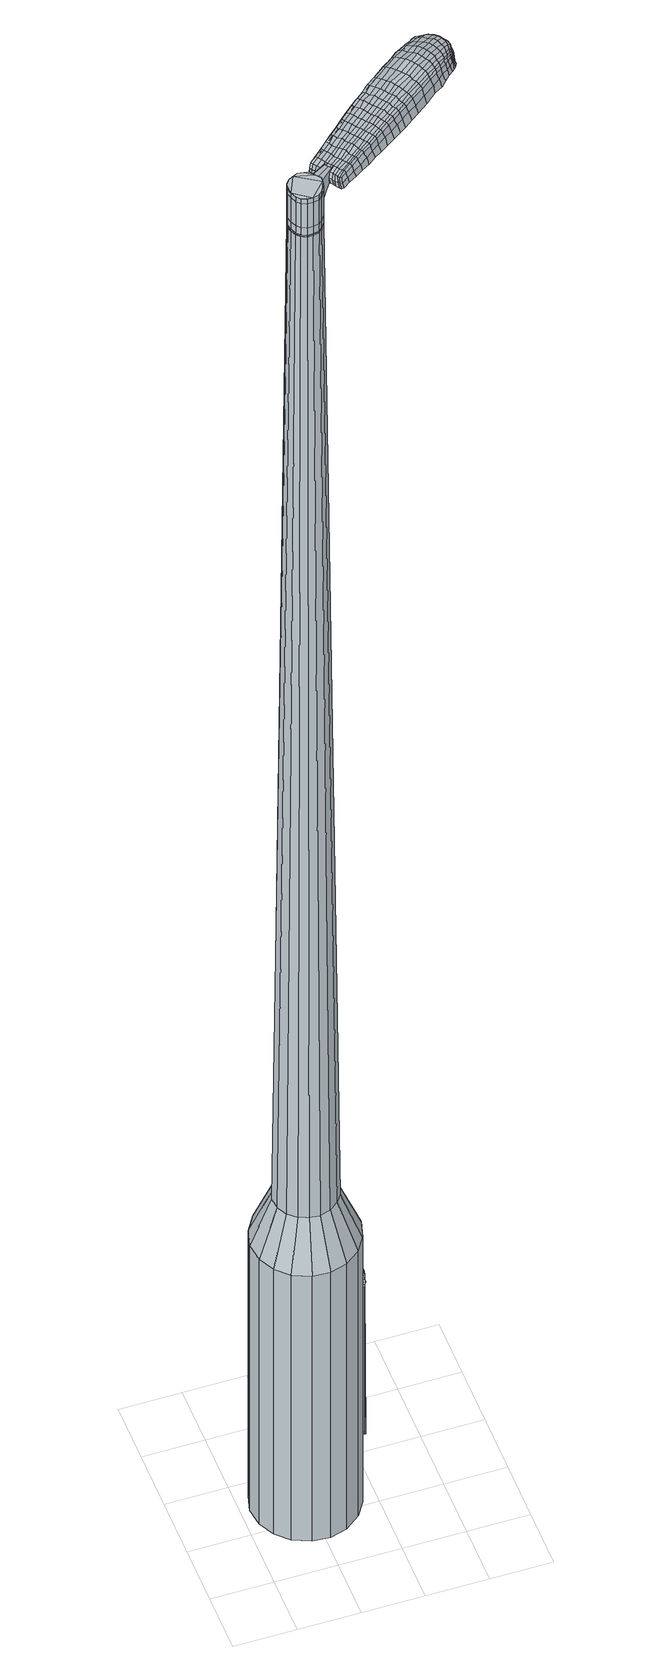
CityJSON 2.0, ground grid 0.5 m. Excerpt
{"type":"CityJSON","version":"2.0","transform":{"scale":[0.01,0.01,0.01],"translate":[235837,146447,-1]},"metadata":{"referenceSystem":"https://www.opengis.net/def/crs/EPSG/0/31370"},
"CityObjects":{
"object1":{"type":"GenericCityObject","attributes":{"cluster":660,"mean_distance_to_centroid":0.215,"new_centroid_x":235837.49,"new_centroid_y":146447.68,"mean_distance_to_camera":10.51,"H1":9.69,"H2":9.7,"Z_final":114.27,"cluster2":-1,"proj_x":235841.41,"proj_y":146453,"id_line":94930,"bearing_l":126.34,"distance":6.61,"orientation":"right","G_obj":36.34},"geometry":[{"type":"MultiSurface","lod":"2","boundaries":[[[0,1,2,3]],[[1,4,5,2]],[[4,6,7,5]],[[6,8,9,7]],[[8,10,11,9]],[[10,12,13,11]],[[12,14,15,13]],[[14,16,17,15]],[[16,18,19,17]],[[18,20,21,19]],[[20,22,23,21]],[[22,24,25,23]],[[24,26,27,25]],[[26,28,29,27]],[[28,30,31,29]],[[30,32,33,31]],[[32,34,35,33]],[[34,0,3,35]],[[36,37,38,39]],[[38,40,41,42]],[[41,43,42]],[[42,44,45,46]],[[45,47,46]],[[46,48,49,50]],[[49,51,50]],[[42,46,50,38]],[[50,52,39,38]],[[53,36,39]],[[2,5,7,35]],[[7,9,11,15]],[[11,13,15]],[[15,17,19,23]],[[19,21,23]],[[23,25,27,31]],[[27,29,31]],[[15,23,31,7]],[[31,33,35,7]],[[3,2,35]],[[1,0,54,55]],[[0,34,56,54]],[[34,32,57,56]],[[32,30,58,57]],[[30,28,59,58]],[[28,26,60,59]],[[26,24,61,60]],[[24,22,62,61]],[[22,20,63,62]],[[20,18,64,63]],[[18,16,65,64]],[[16,14,66,65]],[[14,12,67,66]],[[12,10,68,67]],[[10,8,69,68]],[[8,6,70,69]],[[6,4,71,70]],[[4,1,55,71]],[[55,54,72,73]],[[54,56,74,72]],[[56,57,75,74]],[[57,58,76,75]],[[58,59,77,76]],[[59,60,78,77]],[[60,61,79,78]],[[61,62,80,79]],[[62,63,81,80]],[[63,64,82,81]],[[64,65,83,82]],[[65,66,84,83]],[[66,67,85,84]],[[67,68,86,85]],[[68,69,87,86]],[[69,70,88,87]],[[70,71,89,88]],[[71,55,73,89]],[[72,90,91,92]],[[93,94,90,72]],[[75,95,94,93]],[[96,97,95,75]],[[77,98,97,96]],[[99,100,98,77]],[[101,102,100,99]],[[103,104,102,101]],[[81,105,104,103]],[[106,107,105,81]],[[108,109,107,106]],[[110,111,109,108]],[[112,113,111,110]],[[114,115,113,112]],[[87,116,115,114]],[[117,118,116,87]],[[119,120,118,117]],[[92,91,120,119]],[[121,122,123,124]],[[125,121,124,126]],[[127,125,126,128]],[[129,127,128,130]],[[131,129,130,132]],[[133,131,132,134]],[[135,133,134,136]],[[137,135,136,138]],[[139,137,138,140]],[[141,139,140,142]],[[143,141,142,144]],[[145,143,144,146]],[[147,145,146,148]],[[149,147,148,150]],[[151,149,150,152]],[[153,151,152,154]],[[73,72,92]],[[74,93,72]],[[74,75,93]],[[76,96,75]],[[76,77,96]],[[78,99,77]],[[78,79,101,99]],[[79,80,103,101]],[[80,81,103]],[[82,106,81]],[[82,83,108,106]],[[83,84,110,108]],[[84,85,112,110]],[[85,86,114,112]],[[86,87,114]],[[88,117,87]],[[88,89,119,117]],[[89,73,92,119]],[[155,91,90]],[[155,156,120,91]],[[156,157,118,120]],[[157,116,118]],[[158,115,116]],[[158,159,113,115]],[[159,160,111,113]],[[160,161,109,111]],[[161,162,107,109]],[[162,105,107]],[[163,104,105]],[[163,164,102,104]],[[164,165,100,102]],[[165,98,100]],[[166,97,98]],[[166,95,97]],[[167,94,95]],[[167,90,94]],[[39,52,153,168]],[[155,90,169,154]],[[53,39,168,122]],[[90,167,123,169]],[[36,53,122,121]],[[167,95,124,123]],[[37,36,121,125]],[[95,166,126,124]],[[38,37,125,127]],[[166,98,128,126]],[[40,38,127,129]],[[98,165,130,128]],[[41,40,129,131]],[[165,164,132,130]],[[43,41,131,133]],[[164,163,134,132]],[[42,43,133,135]],[[163,105,136,134]],[[44,42,135,137]],[[105,162,138,136]],[[45,44,137,139]],[[162,161,140,138]],[[47,45,139,141]],[[161,160,142,140]],[[46,47,141,143]],[[160,159,144,142]],[[48,46,143,145]],[[159,158,146,144]],[[49,48,145,147]],[[158,116,148,146]],[[51,49,147,149]],[[116,157,150,148]],[[50,51,149,151]],[[157,156,152,150]],[[52,50,151,153]],[[156,155,154,152]],[[153,154,170,171]],[[154,169,172,170]],[[169,123,173,172]],[[123,122,174,173]],[[122,168,175,174]],[[168,153,171,175]],[[176,177,178,179]],[[180,176,179,181]],[[176,180,182,183]],[[177,176,183,184]],[[185,186,187,188]],[[189,185,188,190]],[[185,189,191,192]],[[186,185,192,193]],[[194,195,196,197]],[[198,194,197,199]],[[194,198,200,201]],[[195,194,201,202]],[[203,204,205,206]],[[207,203,206,208]],[[203,207,209,210]],[[204,203,210,211]],[[212,213,214,215]],[[216,212,215,217]],[[212,216,218,219]],[[213,212,219,220]],[[221,222,223,224]],[[225,221,224,226]],[[221,225,227,228]],[[222,221,228,229]],[[230,231,232,233]],[[222,230,233,223]],[[230,222,229,234]],[[231,230,234,235]],[[236,237,238,239]],[[231,236,239,232]],[[236,231,235,240]],[[237,236,240,241]],[[242,180,181,243]],[[237,242,243,238]],[[242,237,241,244]],[[180,242,244,182]],[[245,246,247,248]],[[249,245,248,250]],[[245,249,251,252]],[[246,245,252,253]],[[254,255,256,257]],[[246,254,257,247]],[[254,246,253,258]],[[255,254,258,259]],[[260,261,262,263]],[[255,260,263,256]],[[260,255,259,264]],[[261,260,264,265]],[[266,267,268,269]],[[261,266,269,262]],[[266,261,265,270]],[[267,266,270,271]],[[272,177,184,273]],[[267,272,273,268]],[[272,267,271,274]],[[177,272,274,178]],[[275,276,277,278]],[[279,275,278,280]],[[275,279,281,282]],[[276,275,282,283]],[[284,285,286,287]],[[276,284,287,277]],[[284,276,283,288]],[[285,284,288,289]],[[290,291,292,293]],[[285,290,293,286]],[[290,285,289,294]],[[291,290,294,295]],[[296,189,190,297]],[[291,296,297,292]],[[296,291,295,298]],[[189,296,298,191]],[[299,300,301,302]],[[303,299,302,304]],[[299,303,305,306]],[[300,299,306,307]],[[308,309,310,311]],[[300,308,311,301]],[[308,300,307,312]],[[309,308,312,313]],[[314,315,316,317]],[[309,314,317,310]],[[314,309,313,318]],[[315,314,318,319]],[[320,321,322,323]],[[315,320,323,316]],[[320,315,319,324]],[[321,320,324,325]],[[326,186,193,327]],[[321,326,327,322]],[[326,321,325,328]],[[186,326,328,187]],[[329,215,214,330]],[[331,329,330,332]],[[329,331,333,334]],[[215,329,334,217]],[[335,331,332,336]],[[337,335,336,338]],[[335,337,339,340]],[[331,335,340,333]],[[341,337,338,342]],[[343,341,342,344]],[[341,343,345,346]],[[337,341,346,339]],[[347,343,344,348]],[[349,347,348,350]],[[347,349,351,352]],[[343,347,352,345]],[[353,349,350,354]],[[204,353,354,205]],[[353,204,211,355]],[[349,353,355,351]],[[356,357,202,201]],[[358,356,201,200]],[[356,358,359,360]],[[357,356,360,361]],[[362,363,361,360]],[[364,362,360,359]],[[362,364,365,366]],[[363,362,366,367]],[[368,369,367,366]],[[370,368,366,365]],[[368,370,371,372]],[[369,368,372,373]],[[374,375,373,372]],[[376,374,372,371]],[[374,376,209,207]],[[375,374,207,208]],[[377,378,379,380]],[[279,377,380,281]],[[377,279,280,381]],[[378,377,381,382]],[[383,198,199,384]],[[378,383,384,379]],[[383,378,382,385]],[[198,383,385,200]],[[386,387,388,389]],[[225,386,389,227]],[[386,225,226,390]],[[387,386,390,391]],[[392,393,394,395]],[[387,392,395,388]],[[392,387,391,396]],[[393,392,396,397]],[[398,195,202,399]],[[393,398,399,394]],[[398,393,397,400]],[[195,398,400,196]],[[401,402,403,404]],[[183,401,404,184]],[[401,183,182,405]],[[402,401,405,406]],[[407,408,409,410]],[[402,407,410,403]],[[407,402,406,411]],[[408,407,411,412]],[[413,206,205,414]],[[408,413,414,409]],[[413,408,412,415]],[[206,413,415,208]],[[416,417,418,419]],[[188,416,419,190]],[[416,188,187,420]],[[417,416,420,421]],[[422,210,209,423]],[[417,422,423,418]],[[422,417,421,424]],[[210,422,424,211]],[[425,426,427,428]],[[303,425,428,305]],[[425,303,304,429]],[[426,425,429,430]],[[431,216,217,432]],[[426,431,432,427]],[[431,426,430,433]],[[216,431,433,218]],[[434,435,436,437]],[[249,434,437,251]],[[434,249,250,438]],[[435,434,438,439]],[[440,441,442,443]],[[435,440,443,436]],[[440,435,439,444]],[[441,440,444,445]],[[446,213,220,447]],[[441,446,447,442]],[[446,441,445,448]],[[213,446,448,214]],[[449,450,439,438]],[[248,449,438,250]],[[449,248,247,451]],[[450,449,451,452]],[[453,454,445,444]],[[450,453,444,439]],[[453,450,452,455]],[[454,453,455,456]],[[457,330,214,448]],[[454,457,448,445]],[[457,454,456,458]],[[330,457,458,332]],[[459,460,461,462]],[[306,459,462,307]],[[459,306,305,428]],[[460,459,428,427]],[[463,334,333,464]],[[460,463,464,461]],[[463,460,427,432]],[[334,463,432,217]],[[465,466,452,451]],[[257,465,451,247]],[[465,257,256,467]],[[466,465,467,468]],[[469,470,456,455]],[[466,469,455,452]],[[469,466,468,471]],[[470,469,471,472]],[[473,336,332,458]],[[470,473,458,456]],[[473,470,472,474]],[[336,473,474,338]],[[475,476,477,478]],[[312,475,478,313]],[[475,312,307,462]],[[476,475,462,461]],[[479,340,339,480]],[[476,479,480,477]],[[479,476,461,464]],[[340,479,464,333]],[[481,482,468,467]],[[263,481,467,256]],[[481,263,262,483]],[[482,481,483,484]],[[485,486,472,471]],[[482,485,471,468]],[[485,482,484,487]],[[486,485,487,488]],[[489,342,338,474]],[[486,489,474,472]],[[489,486,488,490]],[[342,489,490,344]],[[491,492,493,494]],[[318,491,494,319]],[[491,318,313,478]],[[492,491,478,477]],[[495,346,345,496]],[[492,495,496,493]],[[495,492,477,480]],[[346,495,480,339]],[[497,498,484,483]],[[269,497,483,262]],[[497,269,268,499]],[[498,497,499,500]],[[501,502,488,487]],[[498,501,487,484]],[[501,498,500,503]],[[502,501,503,504]],[[505,348,344,490]],[[502,505,490,488]],[[505,502,504,506]],[[348,505,506,350]],[[507,508,509,510]],[[324,507,510,325]],[[507,324,319,494]],[[508,507,494,493]],[[511,352,351,512]],[[508,511,512,509]],[[511,508,493,496]],[[352,511,496,345]],[[513,514,500,499]],[[273,513,499,268]],[[513,273,184,404]],[[514,513,404,403]],[[515,516,504,503]],[[514,515,503,500]],[[515,514,403,410]],[[516,515,410,409]],[[517,354,350,506]],[[516,517,506,504]],[[517,516,409,414]],[[354,517,414,205]],[[518,519,421,420]],[[328,518,420,187]],[[518,328,325,510]],[[519,518,510,509]],[[520,355,211,424]],[[519,520,424,421]],[[520,519,509,512]],[[355,520,512,351]],[[521,522,382,381]],[[278,521,381,280]],[[521,278,277,523]],[[522,521,523,524]],[[525,358,200,385]],[[522,525,385,382]],[[525,522,524,526]],[[358,525,526,359]],[[527,528,529,530]],[[228,527,530,229]],[[527,228,227,389]],[[528,527,389,388]],[[531,532,533,534]],[[528,531,534,529]],[[531,528,388,395]],[[532,531,395,394]],[[535,357,361,536]],[[532,535,536,533]],[[535,532,394,399]],[[357,535,399,202]],[[537,538,524,523]],[[287,537,523,277]],[[537,287,286,539]],[[538,537,539,540]],[[541,364,359,526]],[[538,541,526,524]],[[541,538,540,542]],[[364,541,542,365]],[[543,544,545,546]],[[234,543,546,235]],[[543,234,229,530]],[[544,543,530,529]],[[547,548,549,550]],[[544,547,550,545]],[[547,544,529,534]],[[548,547,534,533]],[[551,363,367,552]],[[548,551,552,549]],[[551,548,533,536]],[[363,551,536,361]],[[553,554,540,539]],[[293,553,539,286]],[[553,293,292,555]],[[554,553,555,556]],[[557,370,365,542]],[[554,557,542,540]],[[557,554,556,558]],[[370,557,558,371]],[[559,560,561,562]],[[240,559,562,241]],[[559,240,235,546]],[[560,559,546,545]],[[563,564,565,566]],[[560,563,566,561]],[[563,560,545,550]],[[564,563,550,549]],[[567,369,373,568]],[[564,567,568,565]],[[567,564,549,552]],[[369,567,552,367]],[[569,570,556,555]],[[297,569,555,292]],[[569,297,190,419]],[[570,569,419,418]],[[571,376,371,558]],[[570,571,558,556]],[[571,570,418,423]],[[376,571,423,209]],[[572,573,406,405]],[[244,572,405,182]],[[572,244,241,562]],[[573,572,562,561]],[[574,575,412,411]],[[573,574,411,406]],[[574,573,561,566]],[[575,574,566,565]],[[576,375,208,415]],[[575,576,415,412]],[[576,575,565,568]],[[375,576,568,373]],[[577,578,579,580]],[[580,579,581,582]],[[583,581,579,584]],[[584,579,578,585]],[[586,587,588,589]],[[589,588,590,591]],[[592,590,588,593]],[[593,588,587,594]],[[595,596,597,598]],[[598,597,599,600]],[[601,599,597,602]],[[602,597,596,603]],[[604,605,606,607]],[[607,606,608,609]],[[610,608,606,611]],[[611,606,605,612]],[[613,614,615,616]],[[616,615,617,618]],[[619,617,615,620]],[[620,615,614,621]],[[622,623,624,625]],[[625,624,626,627]],[[628,626,624,629]],[[629,624,623,630]],[[631,632,633,634]],[[634,633,623,622]],[[630,623,633,635]],[[635,633,632,636]],[[637,638,639,640]],[[640,639,632,631]],[[636,632,639,641]],[[641,639,638,642]],[[582,581,643,644]],[[644,643,638,637]],[[642,638,643,645]],[[645,643,581,583]],[[646,647,648,649]],[[649,648,650,651]],[[652,650,648,653]],[[653,648,647,654]],[[655,656,657,658]],[[658,657,647,646]],[[654,647,657,659]],[[659,657,656,660]],[[661,662,663,664]],[[664,663,656,655]],[[660,656,663,665]],[[665,663,662,666]],[[667,668,669,670]],[[670,669,662,661]],[[666,662,669,671]],[[671,669,668,672]],[[585,578,673,674]],[[674,673,668,667]],[[672,668,673,675]],[[675,673,578,577]],[[676,677,678,679]],[[679,678,680,681]],[[682,680,678,683]],[[683,678,677,684]],[[685,686,687,688]],[[688,687,677,676]],[[684,677,687,689]],[[689,687,686,690]],[[691,692,693,694]],[[694,693,686,685]],[[690,686,693,695]],[[695,693,692,696]],[[591,590,697,698]],[[698,697,692,691]],[[696,692,697,699]],[[699,697,590,592]],[[700,701,702,703]],[[703,702,704,705]],[[706,704,702,707]],[[707,702,701,708]],[[709,710,711,712]],[[712,711,701,700]],[[708,701,711,713]],[[713,711,710,714]],[[715,716,717,718]],[[718,717,710,709]],[[714,710,717,719]],[[719,717,716,720]],[[721,722,723,724]],[[724,723,716,715]],[[720,716,723,725]],[[725,723,722,726]],[[594,587,727,728]],[[728,727,722,721]],[[726,722,727,729]],[[729,727,587,586]],[[613,616,730,731]],[[731,730,732,733]],[[734,732,730,735]],[[735,730,616,618]],[[733,732,736,737]],[[737,736,738,739]],[[740,738,736,741]],[[741,736,732,734]],[[739,738,742,743]],[[743,742,744,745]],[[746,744,742,747]],[[747,742,738,740]],[[745,744,748,749]],[[749,748,750,751]],[[752,750,748,753]],[[753,748,744,746]],[[751,750,754,755]],[[755,754,605,604]],[[612,605,754,756]],[[756,754,750,752]],[[603,757,758,602]],[[602,758,759,601]],[[760,759,758,761]],[[761,758,757,762]],[[762,763,764,761]],[[761,764,765,760]],[[766,765,764,767]],[[767,764,763,768]],[[768,769,770,767]],[[767,770,771,766]],[[772,771,770,773]],[[773,770,769,774]],[[774,775,776,773]],[[773,776,777,772]],[[610,777,776,608]],[[608,776,775,609]],[[778,779,780,781]],[[781,780,680,682]],[[681,680,780,782]],[[782,780,779,783]],[[600,599,784,785]],[[785,784,779,778]],[[783,779,784,786]],[[786,784,599,601]],[[787,788,789,790]],[[790,789,626,628]],[[627,626,789,791]],[[791,789,788,792]],[[793,794,795,796]],[[796,795,788,787]],[[792,788,795,797]],[[797,795,794,798]],[[603,596,799,800]],[[800,799,794,793]],[[798,794,799,801]],[[801,799,596,595]],[[802,803,804,805]],[[805,804,584,585]],[[583,584,804,806]],[[806,804,803,807]],[[808,809,810,811]],[[811,810,803,802]],[[807,803,810,812]],[[812,810,809,813]],[[604,607,814,815]],[[815,814,809,808]],[[813,809,814,816]],[[816,814,607,609]],[[817,818,819,820]],[[820,819,589,591]],[[586,589,819,821]],[[821,819,818,822]],[[610,611,823,824]],[[824,823,818,817]],[[822,818,823,825]],[[825,823,611,612]],[[826,827,828,829]],[[829,828,704,706]],[[705,704,828,830]],[[830,828,827,831]],[[618,617,832,833]],[[833,832,827,826]],[[831,827,832,834]],[[834,832,617,619]],[[835,836,837,838]],[[838,837,650,652]],[[651,650,837,839]],[[839,837,836,840]],[[841,842,843,844]],[[844,843,836,835]],[[840,836,843,845]],[[845,843,842,846]],[[621,614,847,848]],[[848,847,842,841]],[[846,842,847,849]],[[849,847,614,613]],[[840,850,851,839]],[[839,851,649,651]],[[646,649,851,852]],[[852,851,850,853]],[[846,854,855,845]],[[845,855,850,840]],[[853,850,855,856]],[[856,855,854,857]],[[613,731,858,849]],[[849,858,854,846]],[[857,854,858,859]],[[859,858,731,733]],[[860,861,862]],[[862,861,707,708]],[[706,707,861,829]],[[829,861,860,826]],[[734,735,863,864]],[[864,863,860,862]],[[826,860,863,833]],[[833,863,735,618]],[[853,865,866,852]],[[852,866,658,646]],[[655,658,866,867]],[[867,866,865,868]],[[857,869,870,856]],[[856,870,865,853]],[[868,865,870,871]],[[871,870,869,872]],[[733,737,873,859]],[[859,873,869,857]],[[872,869,873,874]],[[874,873,737,739]],[[875,876,877,878]],[[878,877,713,714]],[[708,713,877,862]],[[877,876,862]],[[740,741,879,880]],[[880,879,876,875]],[[862,876,879,864]],[[864,879,741,734]],[[868,881,882,867]],[[867,882,664,655]],[[661,664,882,883]],[[882,881,883]],[[872,884,885,871]],[[871,885,881,868]],[[883,881,885,886]],[[886,885,884,887]],[[739,743,888,874]],[[874,888,884,872]],[[887,884,888,889]],[[889,888,743,745]],[[890,891,892,893]],[[893,892,719,720]],[[714,719,892,878]],[[878,892,891,875]],[[746,747,894,895]],[[895,894,891,890]],[[875,891,894,880]],[[880,894,747,740]],[[896,897,883]],[[883,897,670,661]],[[667,670,897,898]],[[898,897,896,899]],[[887,900,901,886]],[[886,901,896,883]],[[899,896,901,902]],[[902,901,900,903]],[[745,749,904,889]],[[889,904,900,887]],[[903,900,904,905]],[[905,904,749,751]],[[906,907,908,909]],[[909,908,725,726]],[[720,725,908,893]],[[893,908,907,890]],[[752,753,910,911]],[[911,910,907,906]],[[890,907,910,895]],[[895,910,753,746]],[[899,912,913,898]],[[898,913,674,667]],[[585,674,913,805]],[[805,913,912,802]],[[903,914,915,902]],[[902,915,912,899]],[[802,912,915,811]],[[811,915,914,808]],[[751,755,916,905]],[[905,916,914,903]],[[808,914,916,815]],[[815,916,755,604]],[[822,917,918,821]],[[821,918,729,586]],[[726,729,918,909]],[[909,918,917,906]],[[612,756,919,825]],[[825,919,917,822]],[[906,917,919,911]],[[911,919,756,752]],[[783,920,921,782]],[[782,921,679,681]],[[676,679,921,922]],[[922,921,920,923]],[[601,759,924,786]],[[786,924,920,783]],[[923,920,924,925]],[[925,924,759,760]],[[926,927,928,929]],[[929,928,629,630]],[[628,629,928,790]],[[790,928,927,787]],[[930,931,932,933]],[[933,932,927,926]],[[787,927,932,796]],[[796,932,931,793]],[[762,757,934,935]],[[935,934,931,930]],[[793,931,934,800]],[[800,934,757,603]],[[923,936,937,922]],[[922,937,688,676]],[[685,688,937,938]],[[938,937,936,939]],[[760,765,940,925]],[[925,940,936,923]],[[939,936,940,941]],[[941,940,765,766]],[[942,943,944,945]],[[945,944,635,636]],[[630,635,944,929]],[[929,944,943,926]],[[946,947,948,949]],[[949,948,943,942]],[[926,943,948,933]],[[933,948,947,930]],[[768,763,950,951]],[[951,950,947,946]],[[930,947,950,935]],[[935,950,763,762]],[[939,952,953,938]],[[938,953,694,685]],[[691,694,953,954]],[[954,953,952,955]],[[766,771,956,941]],[[941,956,952,939]],[[955,952,956,957]],[[957,956,771,772]],[[958,959,960,961]],[[961,960,641,642]],[[636,641,960,945]],[[945,960,959,942]],[[962,963,964,965]],[[965,964,959,958]],[[942,959,964,949]],[[949,964,963,946]],[[774,769,966,967]],[[967,966,963,962]],[[946,963,966,951]],[[951,966,769,768]],[[955,968,969,954]],[[954,969,698,691]],[[591,698,969,820]],[[820,969,968,817]],[[772,777,970,957]],[[957,970,968,955]],[[817,968,970,824]],[[824,970,777,610]],[[807,971,972,806]],[[806,972,645,583]],[[642,645,972,961]],[[961,972,971,958]],[[813,973,974,812]],[[812,974,971,807]],[[958,971,974,965]],[[965,974,973,962]],[[609,775,975,816]],[[816,975,973,813]],[[962,973,975,967]],[[967,975,775,774]],[[577,580,179,178]],[[580,582,181,179]],[[592,593,192,191]],[[593,594,193,192]],[[595,598,197,196]],[[598,600,199,197]],[[619,620,219,218]],[[620,621,220,219]],[[622,625,224,223]],[[625,627,226,224]],[[631,634,233,232]],[[634,622,223,233]],[[637,640,239,238]],[[640,631,232,239]],[[582,644,243,181]],[[644,637,238,243]],[[652,653,252,251]],[[653,654,253,252]],[[654,659,258,253]],[[659,660,259,258]],[[660,665,264,259]],[[665,666,265,264]],[[666,671,270,265]],[[671,672,271,270]],[[672,675,274,271]],[[675,577,178,274]],[[682,683,282,281]],[[683,684,283,282]],[[684,689,288,283]],[[689,690,289,288]],[[690,695,294,289]],[[695,696,295,294]],[[696,699,298,295]],[[699,592,191,298]],[[700,703,302,301]],[[703,705,304,302]],[[709,712,311,310]],[[712,700,301,311]],[[715,718,317,316]],[[718,709,310,317]],[[721,724,323,322]],[[724,715,316,323]],[[594,728,327,193]],[[728,721,322,327]],[[778,781,380,379]],[[781,682,281,380]],[[600,785,384,199]],[[785,778,379,384]],[[627,791,390,226]],[[791,792,391,390]],[[792,797,396,391]],[[797,798,397,396]],[[798,801,400,397]],[[801,595,196,400]],[[705,830,429,304]],[[830,831,430,429]],[[831,834,433,430]],[[834,619,218,433]],[[835,838,437,436]],[[838,652,251,437]],[[841,844,443,442]],[[844,835,436,443]],[[621,848,447,220]],[[848,841,442,447]],[[976,977,978,979]],[[980,981,979,978]],[[982,983,984,985]],[[986,987,988,989]],[[977,990,991,978]],[[992,980,978,991]],[[993,982,985,994]],[[995,996,987,986]],[[990,997,998,991]],[[998,999,992,991]],[[1000,993,994,1001]],[[1002,996,995,1003]],[[997,1004,1005,998]],[[1005,1006,999,998]],[[1007,1000,1001,1008]],[[1009,1002,1003,1010]],[[1011,1012,1013,1014]],[[1015,1016,1012,1011]],[[1015,1017,1018,1016]],[[1017,1019,1020,1018]],[[1021,1022,1023,1024]],[[1025,1026,1022,1021]],[[1027,1028,1026,1025]],[[1029,1030,1028,1027]],[[1024,1013,1012,1021]],[[1021,1012,1016,1025]],[[1016,1018,1027,1025]],[[1018,1020,1029,1027]],[[985,984,981,980]],[[994,985,980,992]],[[999,1001,994,992]],[[1006,1008,1001,999]],[[986,989,983,982]],[[995,986,982,993]],[[1003,995,993,1000]],[[1010,1003,1000,1007]],[[987,1011,1014,988]],[[996,1015,1011,987]],[[1017,1015,996,1002]],[[1019,1017,1002,1009]],[[1031,1032,1033,1034]],[[1033,1035,1036,1037]],[[1033,1037,1038,1039]],[[1033,1039,1034]],[[1040,1031,1034,1041]],[[1042,1041,1034,1043]],[[1044,1043,1034]],[[1045,1033,1032,1046]],[[1047,1045,1046,1048]],[[1049,1047,1048,1050]],[[1051,1049,1050,1052]],[[1053,1051,1052,1054]],[[1054,1055,1056,1057]],[[1054,1057,1058,1059]],[[1054,1059,1060,1061]],[[1060,1062,1063,1064]],[[1060,1064,1065,1066]],[[1060,1066,1061]],[[1054,1061,1053]],[[1067,1068,1032,1031]],[[1069,1070,1035,1033]],[[1071,1072,1044,1034]],[[1068,1073,1046,1032]],[[1074,1069,1033,1045]],[[1073,1075,1048,1046]],[[1076,1074,1045,1047]],[[1075,1077,1050,1048]],[[1078,1076,1047,1049]],[[1077,1079,1052,1050]],[[1080,1078,1049,1051]],[[1079,1081,1054,1052]],[[1082,1080,1051,1053]],[[1081,1083,1055,1054]],[[1084,1085,1062,1060]],[[1086,1082,1053,1061]],[[1056,1055,1083,1087]],[[1057,1056,1087,1088]],[[1058,1057,1088,1089]],[[1059,1058,1089,1090]],[[1060,1059,1090,1084]],[[1091,1067,1031,1040]],[[1092,1091,1040,1041]],[[1093,1092,1041,1042]],[[1094,1093,1042,1043]],[[1072,1094,1043,1044]],[[1036,1035,1070,1095]],[[1063,1062,1085,1096]],[[1037,1036,1095,1097]],[[1038,1037,1097,1098]],[[1039,1038,1098,1099]],[[1034,1039,1099,1071]],[[1064,1063,1096,1100]],[[1065,1064,1100,1101]],[[1066,1065,1101,1102]],[[1061,1066,1102,1086]]]}]}
},
"vertices":[
[84,95,384],[90,82,384],[90,82,96],[84,95,96],[92,68,384],[92,68,96],[88,53,384],[88,53,96],[80,41,384],[80,41,96],[68,32,384],[68,32,96],[54,28,384],[54,28,96],[40,29,384],[40,29,96],[26,35,384],[26,35,96],[16,45,384],[16,45,96],[9,58,384],[9,58,96],[7,73,384],[7,73,96],[11,87,384],[11,87,96],[19,100,384],[19,100,96],[31,108,384],[31,108,96],[45,112,384],[45,112,96],[60,111,384],[60,111,96],[73,106,384],[73,106,96],[53,83,1524],[48,84,1524],[44,82,1524],[60,78,1524],[40,80,1524],[37,76,1524],[37,67,1524],[36,71,1524],[39,62,1524],[42,59,1524],[51,57,1524],[46,57,1524],[56,58,1524],[59,61,1524],[63,70,1524],[62,65,1524],[63,74,1524],[57,82,1524],[70,85,429],[74,77,429],[64,91,429],[56,95,429],[47,95,429],[38,93,429],[31,88,429],[27,80,429],[24,72,429],[25,63,429],[29,55,429],[36,49,429],[44,46,429],[52,45,429],[61,48,429],[68,53,429],[73,60,429],[75,69,429],[60,78,1483],[63,74,1483],[57,82,1483],[53,83,1483],[48,84,1483],[44,82,1483],[40,80,1483],[37,76,1483],[36,71,1483],[37,67,1483],[39,62,1483],[42,59,1483],[46,57,1483],[51,57,1483],[56,58,1483],[59,61,1483],[62,65,1483],[63,70,1483],[60,78,1485],[62,74,1485],[62,74,1483],[57,81,1483],[57,81,1485],[53,83,1485],[48,83,1483],[48,83,1485],[44,82,1485],[40,79,1483],[40,79,1485],[38,76,1483],[38,76,1485],[37,71,1483],[37,71,1485],[37,67,1485],[39,63,1483],[39,63,1485],[42,60,1483],[42,60,1485],[47,58,1483],[47,58,1485],[51,58,1483],[51,58,1485],[55,59,1483],[55,59,1485],[59,61,1485],[61,65,1483],[61,65,1485],[62,70,1483],[62,70,1485],[53,83,1519],[57,82,1519],[57,82,1493],[53,83,1493],[48,84,1519],[48,84,1493],[44,82,1519],[44,82,1493],[40,80,1519],[40,80,1493],[37,76,1519],[37,76,1493],[36,71,1519],[36,71,1493],[37,67,1519],[37,67,1493],[39,62,1519],[39,62,1493],[42,59,1519],[42,59,1493],[46,57,1519],[46,57,1493],[51,57,1519],[51,57,1493],[56,58,1519],[56,58,1493],[59,61,1519],[59,61,1493],[62,65,1519],[62,65,1493],[63,70,1519],[63,70,1493],[63,74,1519],[63,74,1493],[63,74,1485],[63,70,1485],[62,65,1485],[56,58,1485],[51,57,1485],[46,57,1485],[42,59,1485],[39,62,1485],[36,71,1485],[37,76,1485],[40,80,1485],[48,84,1485],[57,82,1485],[60,78,1519],[60,78,1493],[77,87,1513],[77,87,1518],[75,89,1513],[74,92,1513],[74,92,1518],[75,89,1518],[147,118,1519],[141,114,1518],[143,113,1509],[149,117,1510],[154,122,1519],[156,122,1510],[152,123,1526],[145,118,1525],[139,114,1525],[124,149,1519],[119,144,1518],[119,142,1525],[124,147,1525],[131,154,1519],[131,152,1526],[131,156,1510],[124,151,1510],[119,146,1509],[194,178,1519],[196,175,1519],[197,176,1513],[194,179,1513],[190,181,1519],[191,181,1513],[189,180,1524],[192,177,1524],[194,174,1524],[134,134,1530],[128,130,1529],[130,127,1529],[136,131,1530],[141,140,1531],[143,137,1531],[139,143,1530],[132,137,1530],[126,133,1529],[69,86,1512],[71,84,1512],[72,85,1517],[70,87,1517],[67,89,1512],[68,89,1517],[68,89,1506],[70,87,1506],[71,84,1506],[194,154,1519],[191,151,1519],[193,151,1512],[195,153,1512],[195,156,1518],[197,155,1512],[194,156,1522],[193,155,1523],[190,152,1524],[188,148,1519],[183,145,1519],[185,144,1512],[189,148,1512],[187,149,1524],[182,145,1525],[179,141,1519],[173,136,1519],[174,136,1511],[181,140,1511],[177,141,1526],[171,137,1526],[163,129,1519],[165,129,1510],[162,130,1526],[85,77,1513],[91,81,1513],[90,82,1518],[84,78,1517],[80,74,1512],[80,76,1516],[81,74,1506],[86,77,1507],[93,81,1507],[98,85,1514],[104,89,1515],[102,90,1520],[96,86,1519],[99,85,1507],[106,89,1507],[110,94,1515],[116,98,1516],[115,98,1522],[109,94,1521],[112,93,1508],[118,97,1508],[123,102,1517],[129,106,1517],[127,106,1524],[121,102,1523],[124,101,1508],[131,105,1509],[135,110,1518],[133,110,1524],[137,109,1509],[173,183,1519],[170,181,1519],[171,180,1524],[174,182,1523],[175,184,1518],[175,183,1522],[175,185,1512],[173,185,1512],[170,183,1512],[166,179,1519],[161,176,1519],[161,174,1525],[166,178,1524],[166,181,1512],[161,178,1512],[156,173,1519],[150,168,1519],[150,166,1526],[156,171,1526],[156,174,1511],[150,170,1511],[140,161,1519],[141,159,1526],[141,163,1510],[67,102,1513],[73,107,1513],[73,108,1507],[67,103,1507],[63,98,1512],[63,99,1506],[64,98,1516],[67,100,1517],[73,105,1518],[79,111,1514],[84,116,1515],[85,118,1507],[79,113,1507],[79,110,1519],[85,115,1520],[90,121,1515],[96,126,1516],[96,128,1508],[90,123,1508],[90,119,1521],[96,124,1522],[102,130,1517],[107,135,1517],[107,137,1509],[102,132,1508],[102,129,1523],[107,133,1524],[113,140,1518],[113,142,1509],[113,138,1524],[74,90,1519],[76,88,1519],[80,94,1520],[82,92,1520],[79,97,1520],[73,92,1519],[86,99,1522],[88,97,1522],[92,103,1523],[94,101,1523],[91,106,1523],[85,101,1521],[98,108,1524],[100,105,1524],[104,112,1525],[106,110,1525],[102,115,1525],[97,110,1524],[110,117,1526],[112,114,1526],[116,121,1527],[118,118,1527],[114,124,1527],[108,119,1526],[122,125,1528],[124,123,1528],[120,128,1528],[190,175,1527],[192,172,1527],[187,178,1526],[183,175,1527],[186,173,1528],[188,170,1528],[181,169,1529],[183,166,1529],[178,172,1528],[172,168,1530],[175,165,1530],[177,162,1530],[169,160,1531],[171,157,1531],[167,163,1530],[159,158,1531],[162,155,1531],[164,152,1531],[152,147,1531],[154,144,1531],[149,150,1531],[178,184,1518],[181,184,1519],[181,185,1513],[178,186,1513],[177,183,1523],[180,183,1523],[186,183,1519],[186,184,1513],[185,182,1524],[196,158,1518],[197,160,1518],[196,160,1523],[195,158,1523],[198,157,1513],[198,160,1513],[198,164,1519],[198,168,1519],[197,167,1524],[196,163,1523],[199,164,1513],[199,168,1513],[197,172,1519],[196,171,1524],[198,172,1513],[144,119,1528],[143,121,1528],[137,117,1528],[138,115,1527],[151,124,1528],[150,126,1529],[141,123,1529],[140,126,1530],[134,122,1529],[135,119,1528],[149,128,1529],[147,131,1530],[138,129,1530],[132,124,1529],[145,134,1531],[125,146,1528],[126,144,1529],[133,149,1529],[132,151,1528],[119,141,1527],[121,139,1528],[129,141,1529],[136,146,1530],[123,136,1528],[62,96,1512],[63,94,1512],[64,95,1517],[63,96,1517],[62,97,1506],[63,95,1506],[65,92,1512],[66,92,1517],[66,92,1506],[78,74,1512],[77,76,1512],[78,75,1506],[79,74,1506],[78,75,1517],[77,77,1517],[75,77,1512],[74,80,1512],[75,80,1506],[76,78,1506],[76,79,1517],[75,81,1517],[72,82,1512],[73,82,1506],[73,83,1517],[83,79,1519],[82,80,1519],[89,83,1520],[88,84,1520],[80,82,1519],[79,84,1519],[87,86,1520],[85,88,1520],[77,86,1519],[84,90,1520],[68,99,1519],[69,98,1519],[75,102,1520],[74,104,1520],[71,95,1519],[77,100,1520],[95,87,1521],[94,88,1521],[101,91,1522],[100,92,1522],[93,90,1521],[91,92,1521],[99,94,1522],[97,97,1523],[90,95,1522],[96,99,1523],[79,109,1521],[81,107,1521],[86,112,1522],[85,113,1522],[82,104,1521],[88,109,1522],[108,95,1523],[107,97,1523],[114,99,1524],[113,101,1524],[105,99,1523],[103,101,1524],[111,103,1525],[109,105,1525],[102,103,1524],[108,107,1525],[91,118,1523],[92,116,1523],[98,121,1524],[97,123,1524],[94,113,1524],[100,118,1525],[120,103,1525],[119,105,1525],[126,107,1526],[125,109,1526],[117,107,1526],[116,109,1526],[123,111,1527],[122,114,1527],[114,112,1526],[120,116,1527],[102,127,1525],[104,126,1525],[109,130,1526],[108,132,1526],[106,123,1526],[112,127,1527],[132,111,1527],[131,113,1527],[129,115,1527],[128,118,1528],[126,120,1528],[114,137,1527],[115,135,1527],[117,132,1528],[175,182,1525],[178,181,1525],[172,180,1526],[175,179,1526],[182,180,1526],[179,178,1527],[193,156,1525],[194,159,1525],[191,156,1526],[190,154,1525],[194,162,1525],[194,165,1526],[191,163,1527],[191,159,1526],[194,169,1526],[190,166,1527],[168,177,1526],[170,176,1527],[163,174,1527],[165,173,1528],[174,174,1528],[169,170,1529],[186,151,1526],[187,153,1527],[182,149,1528],[182,147,1527],[187,156,1527],[186,159,1528],[181,155,1529],[181,152,1528],[185,163,1528],[179,158,1530],[157,170,1528],[160,169,1529],[151,165,1528],[153,164,1529],[163,166,1529],[156,161,1530],[177,143,1528],[177,145,1528],[170,140,1529],[170,138,1528],[176,148,1529],[175,151,1530],[168,146,1530],[169,143,1530],[173,154,1530],[166,149,1531],[141,158,1529],[143,157,1529],[146,154,1530],[161,131,1528],[160,133,1529],[159,135,1530],[157,138,1530],[156,141,1531],[142,115,1509],[140,115,1518],[146,119,1518],[148,119,1509],[153,124,1519],[155,124,1510],[151,125,1525],[144,120,1525],[138,116,1525],[120,141,1525],[120,143,1518],[125,147,1518],[126,145,1525],[132,152,1519],[132,151,1525],[132,155,1510],[126,149,1509],[120,145,1509],[195,174,1513],[194,174,1519],[192,177,1519],[193,177,1513],[189,179,1519],[190,180,1513],[188,178,1524],[191,176,1524],[193,173,1524],[130,127,1528],[128,130,1528],[134,134,1529],[136,132,1529],[142,140,1529],[143,137,1529],[139,142,1529],[132,137,1529],[126,133,1528],[73,86,1516],[72,85,1512],[71,87,1512],[72,88,1516],[69,90,1512],[70,90,1516],[70,91,1506],[72,88,1506],[73,86,1506],[191,152,1512],[190,153,1519],[192,155,1518],[194,154,1512],[193,157,1518],[195,156,1512],[192,157,1522],[191,156,1523],[189,154,1523],[184,146,1512],[182,146,1519],[186,150,1519],[188,149,1512],[185,150,1524],[181,147,1525],[173,137,1511],[171,138,1519],[178,142,1519],[179,142,1511],[176,143,1525],[170,138,1526],[162,131,1519],[164,130,1510],[161,132,1526],[89,84,1518],[90,83,1513],[84,79,1513],[83,80,1517],[80,76,1512],[80,78,1515],[81,76,1506],[85,79,1506],[92,83,1507],[102,92,1520],[103,91,1514],[97,87,1514],[95,88,1519],[98,87,1507],[104,91,1507],[114,100,1522],[115,99,1516],[109,95,1515],[108,96,1521],[111,95,1508],[117,99,1508],[126,108,1523],[128,107,1517],[122,103,1516],[120,104,1522],[123,103,1508],[130,107,1508],[134,111,1517],[132,112,1524],[136,111,1509],[172,178,1523],[171,180,1519],[174,181,1518],[174,180,1523],[176,182,1518],[176,181,1522],[176,184,1512],[174,183,1512],[171,181,1512],[162,173,1525],[162,174,1519],[167,177,1519],[167,176,1524],[167,179,1512],[162,176,1512],[151,165,1526],[151,166,1519],[157,171,1519],[157,169,1525],[157,173,1511],[151,168,1511],[142,160,1519],[142,158,1526],[142,162,1510],[74,107,1507],[74,105,1513],[68,100,1513],[69,102,1506],[65,97,1512],[65,98,1506],[66,97,1515],[69,99,1517],[74,104,1518],[86,116,1507],[86,115,1514],[80,110,1514],[80,112,1507],[80,109,1519],[86,113,1520],[97,126,1508],[97,124,1516],[92,120,1515],[92,121,1508],[92,118,1521],[97,123,1522],[109,136,1508],[109,134,1517],[103,129,1516],[103,131,1508],[103,127,1522],[109,132,1523],[114,138,1517],[114,140,1509],[114,137,1524],[75,91,1518],[77,89,1518],[81,95,1519],[82,93,1519],[79,97,1519],[74,93,1518],[87,99,1520],[88,97,1520],[93,104,1521],[94,101,1521],[91,106,1521],[85,102,1520],[99,108,1523],[101,106,1523],[105,112,1524],[107,110,1524],[103,115,1524],[97,111,1523],[111,117,1525],[112,115,1525],[117,121,1526],[118,119,1526],[115,124,1526],[109,119,1525],[123,126,1527],[124,123,1527],[121,128,1527],[191,172,1526],[189,174,1526],[186,177,1525],[183,175,1526],[186,172,1526],[188,169,1526],[183,166,1528],[181,168,1528],[178,171,1527],[172,167,1528],[175,164,1529],[177,161,1529],[171,157,1530],[169,160,1530],[167,163,1529],[159,158,1530],[162,155,1530],[164,152,1530],[154,144,1530],[152,147,1530],[149,150,1530],[180,183,1513],[180,182,1518],[178,182,1518],[178,184,1512],[177,181,1523],[180,181,1523],[185,181,1519],[185,182,1513],[184,180,1523],[194,160,1523],[195,161,1518],[194,158,1518],[193,158,1523],[196,158,1512],[196,160,1512],[195,167,1523],[196,168,1519],[196,164,1519],[194,163,1523],[197,164,1513],[197,168,1513],[195,171,1519],[194,170,1524],[196,171,1513],[137,118,1527],[143,122,1527],[143,121,1527],[138,117,1526],[150,125,1527],[150,127,1528],[134,122,1528],[140,127,1528],[141,124,1528],[136,120,1527],[149,129,1528],[147,132,1529],[138,129,1529],[132,125,1528],[145,134,1529],[134,149,1528],[127,143,1527],[126,145,1527],[133,150,1527],[120,140,1526],[121,139,1527],[130,140,1528],[137,146,1528],[124,136,1527],[66,96,1516],[65,96,1512],[64,96,1512],[65,96,1516],[64,97,1506],[65,97,1506],[67,93,1512],[68,93,1516],[67,94,1506],[80,77,1506],[79,77,1512],[79,76,1512],[80,76,1506],[79,77,1516],[79,78,1516],[77,81,1506],[76,81,1512],[77,79,1512],[78,79,1506],[78,80,1516],[76,82,1516],[74,83,1512],[75,83,1506],[75,84,1516],[83,81,1518],[83,80,1518],[89,84,1519],[88,85,1519],[80,84,1518],[81,82,1518],[87,86,1519],[85,88,1519],[78,86,1518],[84,91,1519],[70,98,1518],[69,99,1518],[75,103,1519],[72,96,1518],[77,100,1519],[95,89,1520],[95,88,1520],[101,92,1521],[101,93,1521],[92,93,1520],[93,91,1520],[99,95,1521],[98,97,1521],[90,95,1520],[96,99,1521],[87,112,1521],[81,107,1520],[80,108,1520],[86,113,1521],[83,105,1520],[89,109,1521],[107,97,1522],[107,96,1522],[113,101,1523],[104,101,1522],[105,99,1522],[111,103,1523],[110,106,1524],[102,104,1523],[108,108,1524],[99,121,1523],[93,116,1522],[92,117,1522],[98,122,1523],[95,114,1522],[101,118,1523],[119,105,1524],[120,105,1524],[126,109,1525],[125,110,1525],[116,110,1525],[118,107,1524],[124,112,1525],[122,114,1526],[114,112,1525],[120,116,1526],[110,130,1525],[104,126,1524],[104,127,1524],[109,131,1525],[107,123,1524],[112,127,1525],[131,114,1526],[132,113,1526],[128,118,1527],[130,116,1526],[126,121,1527],[116,135,1526],[115,136,1526],[118,132,1526],[178,180,1524],[175,180,1524],[173,178,1525],[175,178,1525],[182,179,1525],[179,177,1525],[190,157,1525],[192,159,1524],[191,157,1524],[189,155,1525],[190,163,1526],[193,165,1525],[193,162,1524],[190,160,1525],[192,169,1525],[189,166,1526],[170,175,1526],[168,176,1526],[163,172,1526],[165,172,1527],[174,173,1526],[169,170,1527],[181,149,1527],[186,153,1526],[185,151,1526],[181,148,1526],[180,155,1528],[185,159,1527],[186,156,1526],[181,152,1527],[184,163,1527],[179,158,1528],[160,168,1527],[158,169,1527],[152,164,1527],[153,163,1528],[163,166,1528],[156,161,1529],[169,140,1528],[176,145,1527],[176,144,1527],[170,139,1527],[167,146,1529],[174,151,1529],[175,148,1528],[168,143,1528],[173,154,1529],[166,149,1530],[144,156,1528],[142,157,1528],[146,153,1529],[160,134,1528],[160,132,1528],[157,139,1529],[159,136,1529],[156,142,1530],[80,76,1508],[76,81,1508],[103,100,1509],[108,93,1509],[121,112,1510],[126,105,1510],[153,135,1512],[159,127,1512],[144,117,1511],[139,124,1511],[168,145,1513],[178,154,1514],[184,147,1514],[173,138,1513],[72,87,1508],[99,106,1509],[116,119,1510],[148,142,1512],[133,132,1511],[162,153,1513],[173,161,1514],[68,92,1508],[94,112,1509],[111,126,1510],[142,150,1512],[128,139,1511],[168,168,1514],[157,160,1513],[64,98,1508],[89,119,1509],[106,133,1510],[137,157,1512],[122,147,1511],[163,175,1514],[151,168,1513],[189,162,1514],[192,166,1514],[196,160,1514],[194,155,1514],[184,169,1514],[188,172,1514],[179,176,1514],[184,177,1514],[174,182,1514],[180,183,1514],[194,171,1515],[195,175,1515],[196,175,1515],[197,167,1515],[192,175,1515],[194,176,1515],[189,178,1515],[194,177,1515],[187,182,1515],[193,178,1515],[42,113,334],[46,114,334],[46,114,165],[32,110,171],[42,113,165],[38,112,165],[36,111,166],[34,111,167],[32,110,169],[38,112,334],[36,111,333],[34,111,332],[32,110,331],[32,110,328],[61,113,165],[61,113,334],[74,107,165],[74,107,334],[85,96,165],[85,96,334],[92,83,165],[92,83,334],[93,68,165],[93,68,334],[93,64,334],[92,60,334],[91,57,333],[91,55,332],[90,54,331],[90,54,328],[93,64,165],[90,54,171],[90,54,169],[91,55,167],[91,57,166],[92,60,165],[43,110,334],[46,111,334],[46,111,165],[43,110,165],[33,107,171],[33,107,328],[60,110,334],[60,110,165],[73,104,334],[73,104,165],[83,94,334],[83,94,165],[89,82,334],[89,82,165],[91,68,334],[91,68,165],[90,64,334],[88,54,328],[88,54,171],[90,64,165],[89,61,334],[88,58,333],[88,56,332],[88,55,331],[39,109,334],[36,108,333],[34,108,332],[33,107,331],[39,109,165],[88,55,169],[36,108,166],[34,108,167],[33,107,169],[88,56,167],[88,58,166],[89,61,165]
]}
